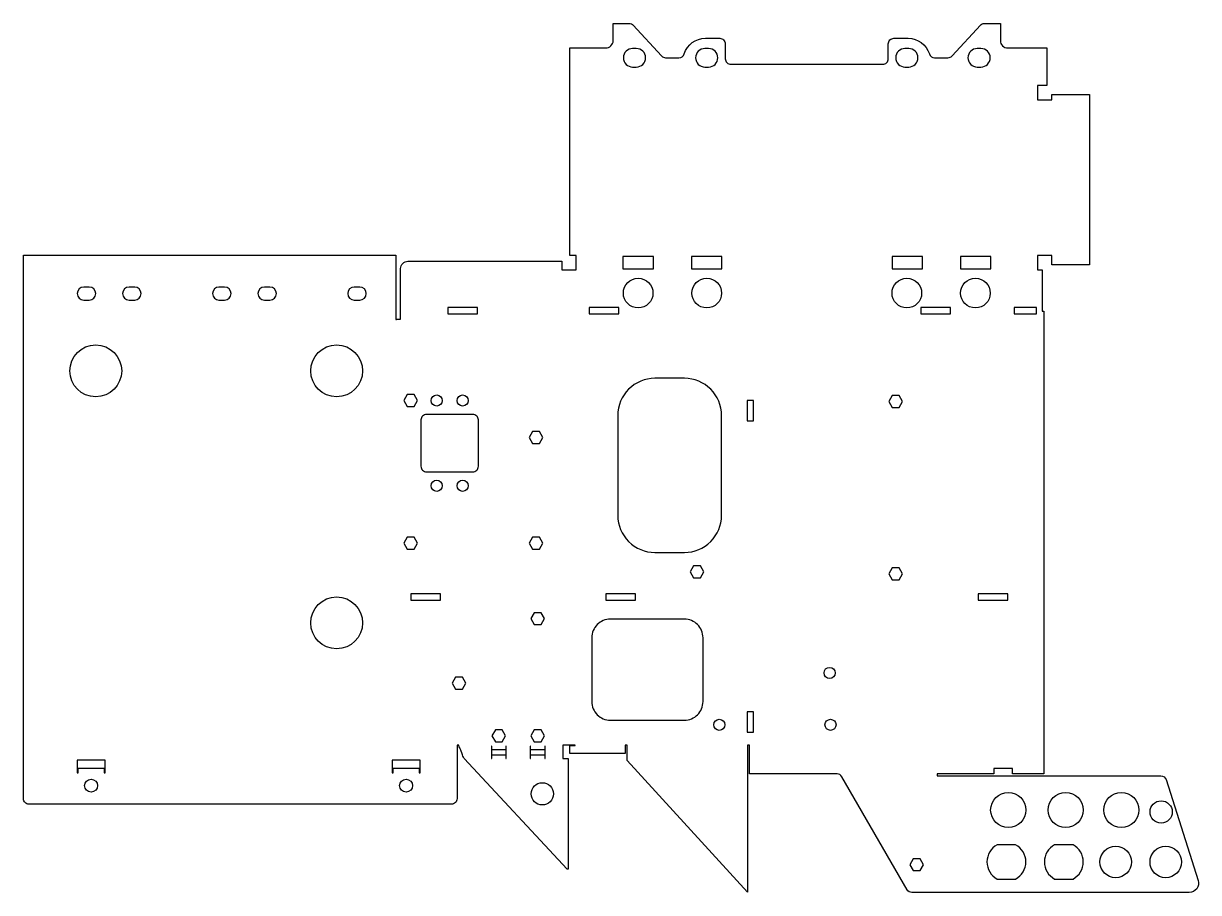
# Model space of a CAD drawing. Header units: millimetres. Extents: x 0 to 634, y 0 to 469.
import ezdxf

# ---------------------------------------------------------------- set-up
doc = ezdxf.new("R2010")
doc.units = ezdxf.units.MM
doc.layers.get('0').update_dxf_attribs({"color": 250, "linetype": 'CONTINUOUS'})

msp = doc.modelspace()

# ---------------------------------------------------------------- linework, layer by layer
for points in [[(554.98, 343.74), (547.24, 343.74), (547.24, 336), (549.74, 336), (549.74, 313.7), (550.74, 313.7), (550.74, 64), (533.74, 64), (533.74, 67), (523.74, 67), (523.74, 64), (493.18, 64), (493.18, 63), (613.79, 63, -0.32679), (616.65, 60.91), (633.91, 6.51, -0.507398), (629.15, 0), (479.47, 0, -0.267949), (476.87, 1.5), (441.66, 62.5, 0.267949), (439.06, 64), (391.74, 64), (391.74, 79.5), (390.74, 79.5), (390.74, 0.26), (325.74, 71.26), (325.74, 79.5), (324.74, 79.5), (324.74, 75), (294.94, 75), (294.94, 79.3), (297.74, 79.3), (297.74, 79.5), (291, 79.5), (291, 72.26), (293.9, 72.26), (293.9, 12.58), (293.5, 12.58), (237.8, 72.26), (237.63, 72.66), (237.41, 73.08), (237.17, 73.61), (236.92, 74.23), (236.67, 74.91), (235.94, 76.87), (235.71, 77.46), (235.43, 78.11), (235.17, 78.6), (235, 79), (235, 79.5), (234, 79.5), (234, 50.66, -0.414214), (231, 47.66), (3, 47.66, -0.414214), (0, 50.66), (0, 343.98), (201, 343.98), (201, 309.2), (201.3, 309.2), (201.3, 309.5), (203.5, 309.5), (203.5, 336.7, -0.414214), (207.5, 340.7), (290.5, 340.7), (290.5, 336), (298.24, 336), (298.24, 343.74), (294.94, 343.74), (294.94, 455.78), (314.24, 455.78, 0.414214), (318.24, 459.78), (318.24, 468.98), (326.85, 468.98, -0.209325), (329.06, 468.02), (344.35, 451.45, 0.209325), (346.55, 450.48), (353.74, 450.48, 0.327538), (356.6, 452.58, -0.327538), (368.05, 460.98), (375.74, 460.98, -0.414214), (378.74, 457.98), (378.74, 449.98, 0.414214), (381.74, 446.98), (463.74, 446.98, 0.414214), (466.74, 449.98), (466.74, 457.98, -0.414214), (469.74, 460.98), (477.43, 460.98, -0.327538), (488.88, 452.58, 0.327538), (491.74, 450.48), (498.93, 450.48, 0.209325), (501.13, 451.45), (516.43, 468.02, -0.209325), (518.63, 468.98), (527.24, 468.98), (527.24, 459.78, 0.414214), (531.24, 455.78), (552.24, 455.78), (552.24, 435.48), (547.24, 435.48), (547.24, 427.74), (554.98, 427.74), (554.98, 430.64), (575.28, 430.64), (575.28, 338.74), (554.98, 338.74)], [(328.74, 455.48, 1), (328.74, 445.48), (330.74, 445.48, 1), (330.74, 455.48)], [(367.74, 455.48, 1), (367.74, 445.48), (369.74, 445.48, 1), (369.74, 455.48)], [(475.74, 455.48, 1), (475.74, 445.48), (477.74, 445.48, 1), (477.74, 455.48)], [(514.74, 455.48, 1), (514.74, 445.48), (516.74, 445.48, 1), (516.74, 455.48)], [(32.5, 319.74), (35.5, 319.74, 1), (35.5, 326.74), (32.5, 326.74, 1)], [(57, 319.74), (60, 319.74, 1), (60, 326.74), (57, 326.74, 1)], [(105.5, 319.74), (108.5, 319.74, 1), (108.5, 326.74), (105.5, 326.74, 1)], [(130, 319.74), (133, 319.74, 1), (133, 326.74), (130, 326.74, 1)], [(178.5, 319.74), (181.5, 319.74, 1), (181.5, 326.74), (178.5, 326.74, 1)], [(376.74, 257.5, 0.414214), (356.74, 277.5), (340.74, 277.5, 0.414214), (320.74, 257.5), (320.74, 203.5, 0.414214), (340.74, 183.5), (356.74, 183.5, 0.414214), (376.74, 203.5)], [(214.5, 230, 0.414214), (217.5, 227), (242.5, 227, 0.414214), (245.5, 230), (245.5, 255, 0.414214), (242.5, 258), (217.5, 258, 0.414214), (214.5, 255)], [(356.74, 93, 0.414214), (366.74, 103), (366.74, 137.5, 0.414214), (356.74, 147.5), (316.74, 147.5, 0.414214), (306.74, 137.5), (306.74, 103, 0.414214), (316.74, 93)], [(525.51, 25.75, 0.597984), (525.51, 7.25), (535.45, 7.25, 0.597984), (535.45, 25.75)], [(556.51, 25.75, 0.597984), (556.51, 7.25), (566.45, 7.25, 0.597984), (566.45, 25.75)]]:
    msp.add_lwpolyline(points, format="xyb", close=True)
for points in [[(339.94, 336.5), (339.94, 343.24), (323.54, 343.24), (323.54, 336.5)], [(376.94, 336.5), (376.94, 343.24), (360.54, 343.24), (360.54, 336.5)], [(485.14, 336.5), (485.14, 343.24), (468.74, 343.24), (468.74, 336.5)], [(522.14, 336.5), (522.14, 343.24), (505.74, 343.24), (505.74, 336.5)], [(229, 315.7), (229, 312.3), (245, 312.3), (245, 315.7)], [(305.24, 315.7), (305.24, 312.3), (321.24, 312.3), (321.24, 315.7)], [(484.24, 315.7), (484.24, 312.3), (500.24, 312.3), (500.24, 315.7)], [(546.74, 312.3), (546.74, 315.7), (534.74, 315.7), (534.74, 312.3)], [(210.85, 268.7), (207.15, 268.7), (205.3, 265.5), (207.15, 262.3), (210.85, 262.3), (212.7, 265.5)], [(472.59, 268.2), (468.89, 268.2), (467.05, 265), (468.89, 261.8), (472.59, 261.8), (474.44, 265)], [(393.94, 254.5), (393.94, 265.5), (390.54, 265.5), (390.54, 254.5)], [(274.75, 248.72), (272.9, 245.52), (274.75, 242.32), (278.45, 242.32), (280.3, 245.52), (278.45, 248.72)], [(210.85, 191.76), (207.15, 191.76), (205.3, 188.56), (207.15, 185.36), (210.85, 185.36), (212.7, 188.56)], [(278.45, 191.76), (274.75, 191.76), (272.9, 188.56), (274.75, 185.36), (278.45, 185.36), (280.3, 188.56)], [(365.29, 176.3), (361.59, 176.3), (359.75, 173.1), (361.59, 169.9), (365.29, 169.9), (367.14, 173.1)], [(472.59, 175.2), (468.89, 175.2), (467.05, 172), (468.89, 168.8), (472.59, 168.8), (474.44, 172)], [(225, 157.8), (225, 161.2), (209, 161.2), (209, 157.8)], [(314.24, 161.2), (314.24, 157.8), (330.24, 157.8), (330.24, 161.2)], [(515.24, 161.2), (515.24, 157.8), (531.24, 157.8), (531.24, 161.2)], [(275.66, 151), (273.81, 147.8), (275.66, 144.6), (279.36, 144.6), (281.21, 147.8), (279.36, 151)], [(236.85, 116.2), (233.15, 116.2), (231.3, 113), (233.15, 109.8), (236.85, 109.8), (238.7, 113)], [(393.94, 86.5), (393.94, 97.5), (390.54, 97.5), (390.54, 86.5)], [(254.66, 87.7), (252.81, 84.5), (254.66, 81.3), (258.36, 81.3), (260.21, 84.5), (258.36, 87.7)], [(279.36, 87.7), (275.66, 87.7), (273.81, 84.5), (275.66, 81.3), (279.36, 81.3), (281.21, 84.5)], [(260.51, 72.26), (260.51, 79), (260.31, 79), (260.31, 77), (252.71, 77), (252.71, 79), (252.51, 79), (252.51, 72.26), (252.71, 72.26), (252.71, 74.26), (260.31, 74.26), (260.31, 72.26)], [(281.51, 72.26), (281.51, 79), (281.31, 79), (281.31, 77), (273.71, 77), (273.71, 79), (273.51, 79), (273.51, 72.26), (273.71, 72.26), (273.71, 74.26), (281.31, 74.26), (281.31, 72.26)], [(29, 71.4), (29, 64.66), (29.5, 64.66), (29.5, 67.16), (43.5, 67.16), (43.5, 64.66), (44, 64.66), (44, 71.4)], [(199, 71.4), (199, 64.66), (199.5, 64.66), (199.5, 67.16), (213.5, 67.16), (213.5, 64.66), (214, 64.66), (214, 71.4)], [(483.94, 18.2), (480.24, 18.2), (478.4, 15), (480.24, 11.8), (483.94, 11.8), (485.79, 15)]]:
    msp.add_lwpolyline(points, close=True)
at = {"color": 250}
for centre, radius in [((331.74, 323.5), 8), ((368.74, 323.5), 8), ((476.74, 323.5), 8), ((513.74, 323.5), 8), ((39, 281.5), 14), ((169, 281.5), 14), ((223, 265.5), 3), ((237, 265.5), 3), ((223, 219.5), 3), ((237, 219.5), 3), ((169, 145.5), 14), ((435.04, 118.5), 3), ((375.54, 90.5), 3), ((435.54, 90.5), 3), ((36.5, 57.66), 3.5), ((206.5, 57.66), 3.5), ((280, 53.26), 6), ((531.48, 44.5), 9.5), ((562.48, 44.5), 9.5), ((592.48, 44.5), 9.5), ((613.98, 43.5), 6), ((589.48, 16.5), 8.5), ((616.48, 16.5), 8.5)]:
    msp.add_circle(centre, radius, dxfattribs=at)

doc.saveas('drawing.dxf')
